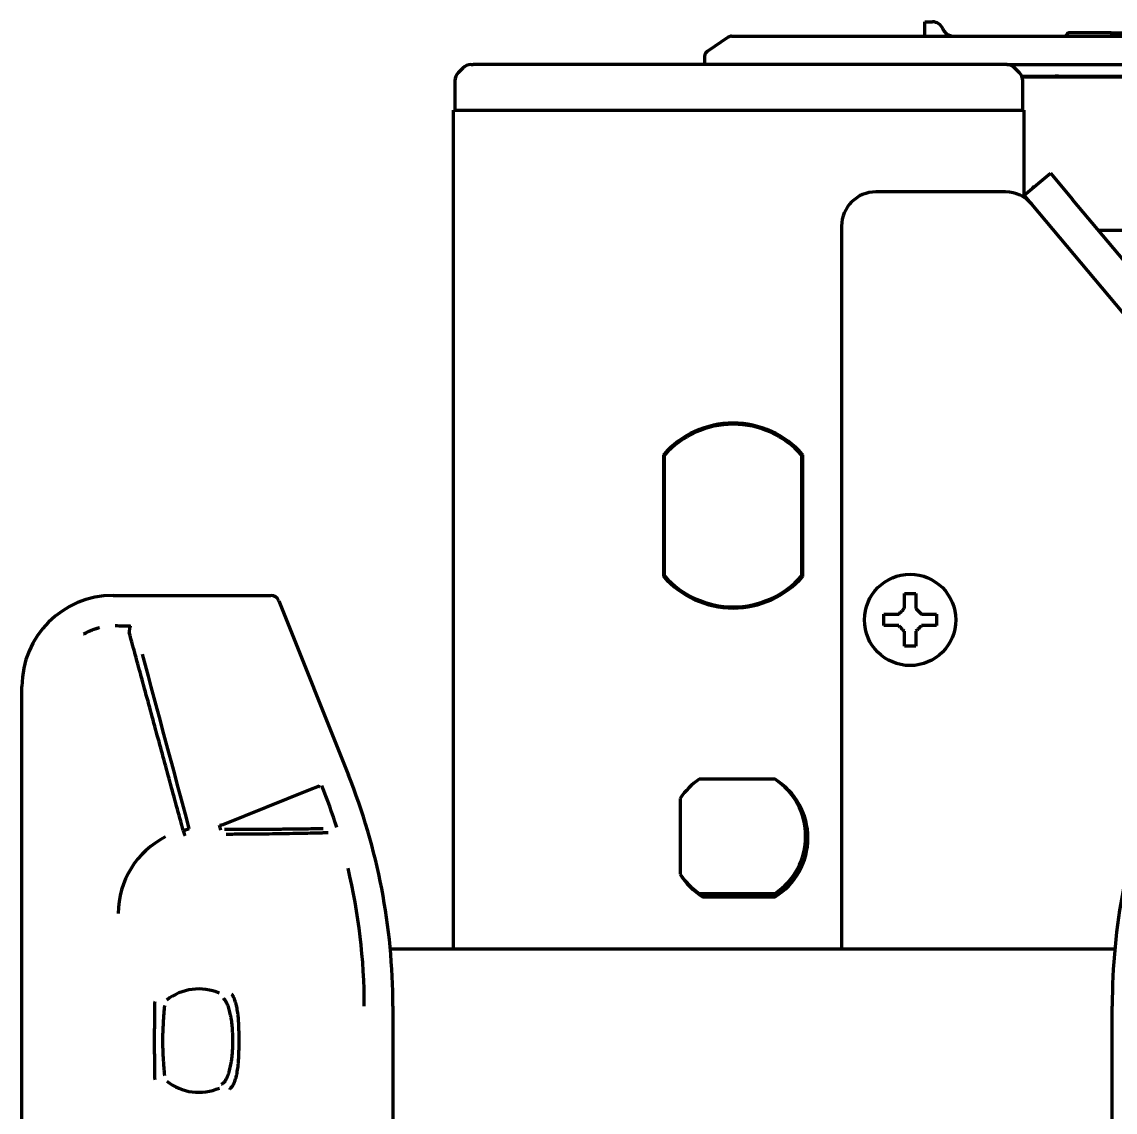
# Model space of a CAD drawing. Header units: inches. Extents: x -2898 to 7248, y 606 to 5598.
# Drawn here: x 2602.2 to 2698, y 5427.3 to 5522.8 of the extents above; entities that cross this region are included whole.
import ezdxf

# ---------------------------------------------------------------- set-up
doc = ezdxf.new("R2010")
doc.units = ezdxf.units.IN

msp = doc.modelspace()

# ---------------------------------------------------------------- linework, layer by layer
at = {"linetype": 'Continuous', "lineweight": 70}
for p, q in [((2681.347, 5522.53), (2681.347, 5522.798)), ((2681.347, 5522.798), (2681.993, 5522.798)), ((2681.347, 5521.816), (2681.347, 5522.53)), ((2664.12, 5521.461), (2662.265, 5520.197)), ((2664.401, 5521.548), (2666.297, 5521.548)), ((2666.297, 5521.548), (2785.797, 5521.548)), ((2681.347, 5521.548), (2681.347, 5521.816)), ((2682.92, 5522.173), (2682.95, 5522.106)), ((2697.572, 5521.848), (2694.005, 5521.848)), ((2697.572, 5521.848), (2704.324, 5521.848)), ((2662.047, 5519.783), (2662.047, 5519.048)), ((2640.879, 5518.755), (2640.465, 5518.341)), ((2641.586, 5519.048), (2641.772, 5519.048)), ((2688.322, 5519.048), (2641.772, 5519.048)), ((2652.72, 5519.097), (2652.72, 5519.048)), ((2652.82, 5519.048), (2652.82, 5519.048)), ((2652.82, 5519.048), (2652.82, 5519.048)), ((2688.508, 5519.048), (2688.322, 5519.048)), ((2688.51, 5519.048), (2809.047, 5519.048)), ((2689.629, 5518.341), (2689.215, 5518.755)), ((2640.172, 5517.634), (2640.172, 5515.048)), ((2689.833, 5518.048), (2809.047, 5518.048)), ((2689.863, 5517.972), (2805.972, 5517.972)), ((2689.922, 5515.048), (2689.922, 5517.634)), ((2640.047, 5515.048), (2641.847, 5515.048)), ((2640.047, 5441.535), (2640.047, 5515.048)), ((2641.847, 5515.048), (2688.247, 5515.048)), ((2688.247, 5515.048), (2690.047, 5515.048)), ((2690.047, 5507.417), (2690.047, 5515.048)), ((2690.047, 5507.619), (2692.345, 5509.548)), ((2692.345, 5509.548), (2694.274, 5507.25)), ((2690.85, 5508.388), (2690.707, 5508.173)), ((2690.85, 5508.388), (2690.963, 5508.388)), ((2690.85, 5508.293), (2690.85, 5508.388)), ((2688.408, 5507.905), (2677.047, 5507.905)), ((2690.706, 5506.834), (2690.047, 5507.619)), ((2690.209, 5507.426), (2690.155, 5507.344)), ((2709.058, 5489.631), (2694.274, 5507.25)), ((2719.476, 5472.547), (2690.706, 5506.834)), ((2674.047, 5504.905), (2674.047, 5441.549)), ((2696.538, 5504.55), (2702.484, 5504.55)), ((2658.447, 5484.877), (2658.447, 5474.219)), ((2658.547, 5474.256), (2658.547, 5484.839)), ((2670.547, 5484.839), (2670.547, 5474.256)), ((2670.647, 5474.219), (2670.647, 5484.877)), ((2610.236, 5472.548), (2624.047, 5472.548)), ((2624.743, 5472.076), (2630.849, 5456.811)), ((2677.747, 5470.405), (2677.747, 5470.905)), ((2682.347, 5470.905), (2682.347, 5470.405)), ((2677.747, 5469.905), (2677.747, 5470.405)), ((2682.347, 5470.405), (2682.347, 5469.905)), ((2602.247, 5392.548), (2602.247, 5464.559)), ((2668.214, 5456.448), (2661.58, 5456.448)), ((2668.222, 5456.448), (2668.214, 5456.448)), ((2619.868, 5452.488), (2627.425, 5455.51)), ((2627.425, 5455.51), (2628.312, 5455.865)), ((2659.897, 5454.764), (2659.897, 5448.131)), ((2670.83, 5450.55), (2671.051, 5450.55)), ((2670.321, 5448.884), (2670.74, 5449.251)), ((2661.58, 5446.448), (2668.214, 5446.448)), ((2661.872, 5446.148), (2668.222, 5446.148)), ((2667.203, 5446.148), (2667.545, 5446.448)), ((2697.975, 5441.548), (2634.52, 5441.548)), ((2634.747, 5436.571), (2634.747, 5392.548)), ((2697.747, 5392.548), (2697.747, 5436.571))]:
    msp.add_line(p, q, dxfattribs=at)
msp.add_circle((2680.047, 5470.405), 4, dxfattribs=at)
for centre, radius, start, end in [((2681.993, 5521.798), 1, 22.02431, 90), ((2664.401, 5521.048), 0.5, 90, 124.28688), ((2683.847, 5522.548), 1, 206.23075, 233.03835), ((2693.547, 5521.798), 0.25, 270, 336.42182), ((2694.005, 5521.598), 0.25, 90, 156.42182), ((2662.547, 5519.783), 0.5, 124.28688, 180), ((2641.586, 5518.048), 1, 90, 135), ((2688.508, 5518.048), 1, 45, 90), ((2641.172, 5517.634), 1, 135, 180), ((2688.922, 5517.634), 1, 0, 45), ((2693.047, 5516.048), 2, 90, 105.78797), ((2677.047, 5504.905), 3, 90, 180), ((2688.408, 5504.905), 3, 40, 90), ((2664.547, 5479.548), 8.1, 41.14155, 138.85844), ((2664.547, 5479.548), 8, 41.40962, 138.59038), ((2664.547, 5479.548), 8.1, 221.14156, 318.85845), ((2664.547, 5479.548), 8, 221.40962, 318.59038), ((2580.247, 5436.571), 54.5, 0, 21.80141), ((2664.897, 5451.448), 6, 123.55731, 146.44269), ((2664.897, 5451.448), 6, 303.55731, 56.44269), ((2665.047, 5451.298), 6.05, 301.65324, 58.34676), ((2752.247, 5436.571), 54.5, 158.19859, 180), ((2580.247, 5436.571), 51.991, 17.50222, 21.80141), ((2618.193, 5444.695), 7.498, 116.64114, 180.00358), ((2580.247, 5436.571), 51.991, 0, 13.44078), ((2664.897, 5451.448), 6, 213.55731, 236.44269), ((2665.047, 5451.298), 6.05, 211.65324, 238.34676), ((2617.747, 5433.548), 4.529, 66.46024, 128.28291), ((2617.747, 5433.548), 4.529, 231.71709, 293.53976)]:
    msp.add_arc(centre, radius, start, end, dxfattribs=at)
for centre, major_axis, ratio, start_param, end_param in [((2610.258, 5464.537), (-5.672, 5.672), 0.997265, 5.499157, 7.067214), ((2624.047, 5471.797), (0.031, -0.75), 0.998627, 1.910477, 3.100392), ((2603.223, 5434.232), (264.802, -988.254), 0.017452, 1.584217, 1.599684), ((2620.031, 5452.553), (-0.483, -0.129), 0.044563, 0.01747, 1.215363), ((2616.432, 5451.986), (-0.483, -0.13), 0.013523, 1.457675, 3.124137), ((2616.432, 5451.986), (-0.119, 0.486), 0.112563, 1.586794, 3.119544)]:
    msp.add_ellipse(centre, major_axis=major_axis, ratio=ratio, start_param=start_param, end_param=end_param, dxfattribs=at)
for points, degree in [([(2682.951, 5522.105), (2682.926, 5522.158)], 1), ([(2679.547, 5471.405), (2679.547, 5471.46), (2679.547, 5471.568), (2679.547, 5471.729), (2679.547, 5471.888), (2679.547, 5472.044), (2679.547, 5472.195), (2679.547, 5472.352), (2679.547, 5472.518), (2679.547, 5472.641), (2679.547, 5472.705)], 3), ([(2679.547, 5472.705), (2679.714, 5472.705), (2680.047, 5472.705), (2680.38, 5472.705), (2680.547, 5472.705)], 3), ([(2679.047, 5470.905), (2679.071, 5470.929), (2679.118, 5470.977), (2679.19, 5471.048), (2679.261, 5471.119), (2679.333, 5471.191), (2679.404, 5471.262), (2679.475, 5471.334), (2679.523, 5471.382), (2679.547, 5471.405)], 3), ([(2680.547, 5471.405), (2680.573, 5471.379), (2680.624, 5471.328), (2680.698, 5471.254), (2680.77, 5471.183), (2680.84, 5471.113), (2680.909, 5471.043), (2680.978, 5470.974), (2681.024, 5470.928), (2681.047, 5470.905)], 3), ([(2681.047, 5470.905), (2681.101, 5470.905), (2681.209, 5470.905), (2681.371, 5470.905), (2681.53, 5470.905), (2681.685, 5470.905), (2681.837, 5470.905), (2681.994, 5470.905), (2682.16, 5470.905), (2682.283, 5470.905), (2682.347, 5470.905)], 3), ([(2611.769, 5469.86), (2611.551, 5469.862), (2611.108, 5469.868), (2610.648, 5469.872), (2610.413, 5469.874)], 3), ([(2679.047, 5469.905), (2678.993, 5469.905), (2678.885, 5469.905), (2678.723, 5469.905), (2678.564, 5469.905), (2678.409, 5469.905), (2678.257, 5469.905), (2678.101, 5469.905), (2677.934, 5469.905), (2677.811, 5469.905), (2677.747, 5469.905)], 3), ([(2679.547, 5469.405), (2679.521, 5469.431), (2679.47, 5469.483), (2679.396, 5469.556), (2679.324, 5469.628), (2679.254, 5469.698), (2679.185, 5469.768), (2679.116, 5469.836), (2679.07, 5469.882), (2679.047, 5469.905)], 3), ([(2681.047, 5469.905), (2681.023, 5469.882), (2680.976, 5469.834), (2680.904, 5469.763), (2680.833, 5469.691), (2680.762, 5469.62), (2680.69, 5469.548), (2680.619, 5469.477), (2680.571, 5469.429), (2680.547, 5469.405)], 3), ([(2616.379, 5451.965), (2615.993, 5453.383), (2615.216, 5456.233), (2614.04, 5460.549), (2612.852, 5464.907), (2612.052, 5467.84), (2611.651, 5469.313)], 3), ([(2680.547, 5469.405), (2680.547, 5469.351), (2680.547, 5469.243), (2680.547, 5469.081), (2680.547, 5468.923), (2680.547, 5468.767), (2680.547, 5468.615), (2680.547, 5468.459), (2680.547, 5468.293), (2680.547, 5468.169), (2680.547, 5468.105)], 3), ([(2680.547, 5468.105), (2680.38, 5468.105), (2680.047, 5468.105), (2679.714, 5468.105), (2679.547, 5468.105)], 3)]:
    msp.add_open_spline(points, degree=degree, dxfattribs=at)
for points, knots in [([(2683.246, 5521.749), (2683.269, 5521.731), (2683.293, 5521.715), (2683.342, 5521.684), (2683.366, 5521.67), (2683.44, 5521.633), (2683.49, 5521.612), (2683.591, 5521.58), (2683.642, 5521.568), (2683.718, 5521.556), (2683.757, 5521.551), (2683.802, 5521.549), (2683.821, 5521.548), (2683.834, 5521.548), (2683.841, 5521.548), (2683.847, 5521.548)], [0, 0, 0, 0, 0.125, 0.125, 0.25, 0.25, 0.5, 0.5, 0.75, 0.75, 0.875, 0.9375, 0.96875, 0.96875, 1, 1, 1, 1]), ([(2697.761, 5521.698), (2697.757, 5521.71), (2697.751, 5521.722), (2697.74, 5521.745), (2697.734, 5521.755), (2697.72, 5521.774), (2697.713, 5521.783), (2697.697, 5521.799), (2697.689, 5521.806), (2697.664, 5521.824), (2697.646, 5521.833), (2697.619, 5521.842), (2697.605, 5521.845), (2697.591, 5521.847), (2697.581, 5521.848), (2697.576, 5521.848), (2697.572, 5521.848)], [0, 0, 0, 0, 0.125, 0.125, 0.25, 0.25, 0.375, 0.375, 0.5, 0.5, 0.75, 0.75, 0.875, 0.9375, 0.9375, 1, 1, 1, 1]), ([(2697.761, 5521.698), (2697.765, 5521.685), (2697.77, 5521.674), (2697.778, 5521.657), (2697.781, 5521.652), (2697.787, 5521.642), (2697.791, 5521.637), (2697.807, 5521.613), (2697.821, 5521.598), (2697.844, 5521.579), (2697.852, 5521.573), (2697.868, 5521.564), (2697.884, 5521.556), (2697.905, 5521.55), (2697.917, 5521.549), (2697.925, 5521.548), (2697.929, 5521.548), (2697.934, 5521.548)], [0, 0, 0, 0, 0.125, 0.125, 0.1875, 0.1875, 0.25, 0.25, 0.5, 0.5, 0.625, 0.625, 0.75, 0.875, 0.9375, 0.9375, 1, 1, 1, 1]), ([(2680.547, 5472.705), (2680.547, 5472.503), (2680.547, 5472.293), (2680.547, 5471.968), (2680.547, 5471.858), (2680.547, 5471.634), (2680.547, 5471.521), (2680.547, 5471.405)], [0, 0, 0, 0, 0.5, 0.5, 0.75, 0.75, 1, 1, 1, 1]), ([(2677.747, 5470.905), (2677.95, 5470.905), (2678.16, 5470.905), (2678.485, 5470.905), (2678.595, 5470.905), (2678.818, 5470.905), (2678.932, 5470.905), (2679.047, 5470.905)], [0, 0, 0, 0, 0.5, 0.5, 0.75, 0.75, 1, 1, 1, 1]), ([(2609.013, 5469.703), (2609.01, 5469.703), (2608.997, 5469.699), (2608.972, 5469.693), (2608.94, 5469.684), (2608.907, 5469.675), (2608.874, 5469.666), (2608.842, 5469.656), (2608.809, 5469.647), (2608.777, 5469.637), (2608.744, 5469.627), (2608.712, 5469.617), (2608.68, 5469.607), (2608.648, 5469.596), (2608.616, 5469.585), (2608.584, 5469.575), (2608.553, 5469.563), (2608.521, 5469.552), (2608.49, 5469.541), (2608.458, 5469.529), (2608.427, 5469.517), (2608.396, 5469.505), (2608.365, 5469.493), (2608.334, 5469.481), (2608.303, 5469.468), (2608.272, 5469.455), (2608.241, 5469.442), (2608.211, 5469.429), (2608.18, 5469.416), (2608.15, 5469.403), (2608.12, 5469.389), (2608.09, 5469.375), (2608.06, 5469.361), (2608.03, 5469.347), (2608, 5469.333), (2607.971, 5469.318), (2607.941, 5469.304), (2607.912, 5469.289), (2607.883, 5469.274), (2607.853, 5469.259), (2607.825, 5469.244), (2607.796, 5469.228), (2607.767, 5469.213), (2607.738, 5469.197), (2607.71, 5469.181), (2607.682, 5469.165), (2607.663, 5469.154), (2607.653, 5469.149)], [0, 0, 0, 0, 0.005015, 0.028175, 0.05131, 0.074419, 0.097503, 0.120562, 0.143595, 0.166602, 0.189585, 0.212542, 0.235473, 0.25838, 0.281261, 0.304118, 0.326949, 0.349755, 0.372537, 0.395294, 0.418026, 0.440734, 0.463417, 0.486075, 0.508709, 0.531318, 0.553901, 0.57646, 0.598992, 0.621499, 0.64398, 0.666435, 0.688864, 0.711266, 0.733641, 0.75599, 0.778311, 0.800606, 0.822873, 0.845112, 0.867324, 0.889507, 0.911663, 0.93379, 0.955889, 0.977959, 1, 1, 1, 1]), ([(2611.769, 5469.86), (2611.768, 5469.859), (2611.766, 5469.859), (2611.764, 5469.858), (2611.761, 5469.857), (2611.758, 5469.855), (2611.756, 5469.854), (2611.753, 5469.852), (2611.75, 5469.849), (2611.748, 5469.847), (2611.745, 5469.844), (2611.743, 5469.841), (2611.74, 5469.838), (2611.738, 5469.835), (2611.735, 5469.831), (2611.733, 5469.827), (2611.73, 5469.823), (2611.728, 5469.819), (2611.725, 5469.814), (2611.72, 5469.804), (2611.712, 5469.786), (2611.702, 5469.758), (2611.692, 5469.725), (2611.684, 5469.689), (2611.676, 5469.65), (2611.669, 5469.608), (2611.663, 5469.562), (2611.659, 5469.524), (2611.657, 5469.496), (2611.655, 5469.478), (2611.654, 5469.46), (2611.653, 5469.441), (2611.652, 5469.422), (2611.652, 5469.401), (2611.651, 5469.38), (2611.651, 5469.358), (2611.651, 5469.336), (2611.651, 5469.321), (2611.651, 5469.313)], [0, 0, 0, 0, 0.014233, 0.028379, 0.042448, 0.056447, 0.070385, 0.08427, 0.098111, 0.111917, 0.125697, 0.13946, 0.153216, 0.166973, 0.180741, 0.194529, 0.208347, 0.222203, 0.236108, 0.25007, 0.311115, 0.372699, 0.435479, 0.500026, 0.55846, 0.619456, 0.683242, 0.749971, 0.771354, 0.793527, 0.8165, 0.840277, 0.864865, 0.890265, 0.91648, 0.94351, 0.971351, 1, 1, 1, 1]), ([(2682.347, 5469.905), (2682.144, 5469.905), (2681.934, 5469.905), (2681.609, 5469.905), (2681.499, 5469.905), (2681.276, 5469.905), (2681.162, 5469.905), (2681.047, 5469.905)], [0, 0, 0, 0, 0.5, 0.5, 0.75, 0.75, 1, 1, 1, 1]), ([(2679.547, 5468.105), (2679.547, 5468.308), (2679.547, 5468.518), (2679.547, 5468.843), (2679.547, 5468.953), (2679.547, 5469.177), (2679.547, 5469.29), (2679.547, 5469.405)], [0, 0, 0, 0, 0.5, 0.5, 0.75, 0.75, 1, 1, 1, 1]), ([(2627.425, 5455.51), (2627.429, 5455.5), (2627.433, 5455.491), (2627.44, 5455.471), (2627.444, 5455.461), (2627.448, 5455.452)], [0, 0, 0, 0, 0.502197, 0.502197, 1, 1, 1, 1]), ([(2628.312, 5455.865), (2628.316, 5455.855), (2628.32, 5455.845), (2628.328, 5455.826), (2628.332, 5455.816), (2628.336, 5455.806)], [0, 0, 0, 0, 0.502212, 0.502212, 1, 1, 1, 1]), ([(2619.665, 5451.987), (2619.645, 5452.06), (2619.626, 5452.133), (2619.587, 5452.278), (2619.567, 5452.351), (2619.548, 5452.423)], [0, 0, 0, 0, 0.50115, 0.50115, 1, 1, 1, 1]), ([(2628.649, 5452.116), (2628.544, 5452.112), (2628.433, 5452.109), (2628.257, 5452.105), (2628.167, 5452.102), (2628.074, 5452.1), (2628.011, 5452.099), (2627.979, 5452.098), (2627.69, 5452.092), (2627.412, 5452.086), (2626.82, 5452.077), (2626.504, 5452.073), (2625.835, 5452.065), (2625.482, 5452.062), (2625.017, 5452.059), (2624.922, 5452.058), (2624.779, 5452.057), (2624.731, 5452.057), (2624.635, 5452.056), (2624.392, 5452.055), (2624.145, 5452.054), (2623.541, 5452.051), (2623.124, 5452.05), (2622.588, 5452.049), (2622.479, 5452.049), (2622.261, 5452.049), (2622.151, 5452.049), (2621.82, 5452.049), (2621.372, 5452.05), (2620.915, 5452.051), (2620.569, 5452.052), (2620.453, 5452.052), (2620.22, 5452.053), (2620.103, 5452.053), (2619.986, 5452.054)], [0, 0, 0, 0, 0.0625, 0.0625, 0.09375, 0.109375, 0.109375, 0.125, 0.125, 0.25, 0.25, 0.375, 0.375, 0.5, 0.5, 0.53125, 0.53125, 0.546875, 0.546875, 0.5625, 0.625, 0.625, 0.75, 0.75, 0.78125, 0.78125, 0.8125, 0.8125, 0.875, 0.9375, 0.9375, 0.96875, 0.96875, 1, 1, 1, 1]), ([(2629.083, 5451.755), (2628.974, 5451.751), (2628.859, 5451.747), (2628.677, 5451.741), (2628.584, 5451.738), (2628.488, 5451.735), (2628.423, 5451.733), (2628.39, 5451.732), (2628.09, 5451.723), (2627.803, 5451.716), (2627.189, 5451.702), (2626.862, 5451.695), (2626.168, 5451.682), (2625.802, 5451.676), (2625.32, 5451.668), (2625.222, 5451.667), (2625.074, 5451.665), (2625.024, 5451.664), (2624.924, 5451.662), (2624.673, 5451.659), (2624.417, 5451.656), (2623.794, 5451.648), (2623.367, 5451.643), (2622.488, 5451.634), (2621.585, 5451.626), (2620.635, 5451.619), (2620.148, 5451.617)], [0, 0, 0, 0, 0.0625, 0.0625, 0.09375, 0.109375, 0.109375, 0.125, 0.125, 0.25, 0.25, 0.375, 0.375, 0.5, 0.5, 0.53125, 0.53125, 0.546875, 0.546875, 0.5625, 0.625, 0.625, 0.75, 0.75, 0.875, 1, 1, 1, 1]), ([(2619.895, 5429.841), (2619.908, 5429.849), (2619.922, 5429.86), (2619.943, 5429.879), (2619.95, 5429.886), (2619.965, 5429.901), (2619.972, 5429.909), (2620.009, 5429.95), (2620.039, 5429.99), (2620.084, 5430.059), (2620.1, 5430.084), (2620.123, 5430.123), (2620.13, 5430.137), (2620.146, 5430.164), (2620.153, 5430.178), (2620.191, 5430.25), (2620.22, 5430.312), (2620.278, 5430.444), (2620.305, 5430.515), (2620.345, 5430.625), (2620.358, 5430.663), (2620.383, 5430.74), (2620.396, 5430.779), (2620.432, 5430.898), (2620.454, 5430.98), (2620.496, 5431.147), (2620.515, 5431.232), (2620.551, 5431.406), (2620.567, 5431.494), (2620.59, 5431.63), (2620.597, 5431.675), (2620.611, 5431.766), (2620.618, 5431.812), (2620.649, 5432.041), (2620.668, 5432.226), (2620.699, 5432.6), (2620.71, 5432.788), (2620.72, 5433.073), (2620.723, 5433.168), (2620.727, 5433.358), (2620.728, 5433.549), (2620.726, 5433.834), (2620.72, 5434.024), (2620.715, 5434.166), (2620.713, 5434.213), (2620.708, 5434.308), (2620.706, 5434.356), (2620.697, 5434.498), (2620.691, 5434.592), (2620.668, 5434.872), (2620.648, 5435.057), (2620.611, 5435.331), (2620.598, 5435.421), (2620.575, 5435.556), (2620.567, 5435.6), (2620.55, 5435.689), (2620.542, 5435.733), (2620.515, 5435.865), (2620.495, 5435.95), (2620.453, 5436.117), (2620.431, 5436.198), (2620.384, 5436.356), (2620.359, 5436.433), (2620.305, 5436.58), (2620.278, 5436.651), (2620.221, 5436.783), (2620.191, 5436.844), (2620.146, 5436.93), (2620.131, 5436.958), (2620.108, 5436.997), (2620.1, 5437.01), (2620.085, 5437.035), (2620.07, 5437.059), (2620.054, 5437.082), (2620.039, 5437.104), (2620.031, 5437.114), (2620.008, 5437.144), (2619.993, 5437.163), (2619.949, 5437.212), (2619.921, 5437.238), (2619.895, 5437.255)], [0, 0, 0, 0, 0.015625, 0.015625, 0.023437, 0.023437, 0.03125, 0.03125, 0.0625, 0.0625, 0.078125, 0.078125, 0.085937, 0.085937, 0.09375, 0.09375, 0.125, 0.125, 0.15625, 0.15625, 0.171875, 0.171875, 0.1875, 0.1875, 0.21875, 0.21875, 0.25, 0.25, 0.28125, 0.28125, 0.296875, 0.296875, 0.3125, 0.3125, 0.375, 0.375, 0.4375, 0.4375, 0.46875, 0.46875, 0.5, 0.53125, 0.5625, 0.5625, 0.578125, 0.578125, 0.59375, 0.59375, 0.625, 0.625, 0.6875, 0.6875, 0.71875, 0.71875, 0.734375, 0.734375, 0.75, 0.75, 0.78125, 0.78125, 0.8125, 0.8125, 0.84375, 0.84375, 0.875, 0.875, 0.90625, 0.90625, 0.921875, 0.921875, 0.929687, 0.929687, 0.9375, 0.945312, 0.945312, 0.953125, 0.953125, 0.96875, 0.96875, 1, 1, 1, 1]), ([(2620.622, 5429.473), (2620.635, 5429.485), (2620.647, 5429.499), (2620.667, 5429.524), (2620.673, 5429.533), (2620.687, 5429.551), (2620.693, 5429.56), (2620.726, 5429.611), (2620.753, 5429.658), (2620.793, 5429.738), (2620.807, 5429.766), (2620.827, 5429.81), (2620.833, 5429.825), (2620.846, 5429.856), (2620.853, 5429.872), (2620.886, 5429.953), (2620.911, 5430.022), (2620.959, 5430.169), (2620.982, 5430.246), (2621.015, 5430.367), (2621.025, 5430.408), (2621.046, 5430.492), (2621.056, 5430.535), (2621.084, 5430.665), (2621.102, 5430.754), (2621.134, 5430.935), (2621.148, 5431.028), (2621.175, 5431.217), (2621.186, 5431.313), (2621.202, 5431.459), (2621.206, 5431.509), (2621.215, 5431.608), (2621.22, 5431.657), (2621.239, 5431.907), (2621.249, 5432.108), (2621.263, 5432.515), (2621.267, 5432.72), (2621.271, 5433.03), (2621.271, 5433.134), (2621.272, 5433.341), (2621.273, 5433.549), (2621.272, 5433.756), (2621.271, 5433.963), (2621.271, 5434.066), (2621.268, 5434.273), (2621.267, 5434.377), (2621.263, 5434.583), (2621.26, 5434.685), (2621.249, 5434.99), (2621.239, 5435.192), (2621.216, 5435.489), (2621.207, 5435.587), (2621.191, 5435.734), (2621.186, 5435.782), (2621.174, 5435.879), (2621.168, 5435.927), (2621.148, 5436.069), (2621.134, 5436.162), (2621.102, 5436.343), (2621.084, 5436.432), (2621.056, 5436.561), (2621.041, 5436.624), (2621.025, 5436.687), (2621.015, 5436.728), (2621.009, 5436.749), (2620.982, 5436.85), (2620.959, 5436.927), (2620.911, 5437.072), (2620.886, 5437.141), (2620.847, 5437.238), (2620.834, 5437.269), (2620.807, 5437.329), (2620.794, 5437.357), (2620.767, 5437.411), (2620.753, 5437.436), (2620.726, 5437.484), (2620.713, 5437.506), (2620.673, 5437.566), (2620.647, 5437.598), (2620.622, 5437.622)], [0, 0, 0, 0, 0.015625, 0.015625, 0.023437, 0.023437, 0.03125, 0.03125, 0.0625, 0.0625, 0.078125, 0.078125, 0.085937, 0.085937, 0.09375, 0.09375, 0.125, 0.125, 0.15625, 0.15625, 0.171875, 0.171875, 0.1875, 0.1875, 0.21875, 0.21875, 0.25, 0.25, 0.28125, 0.28125, 0.296875, 0.296875, 0.3125, 0.3125, 0.375, 0.375, 0.4375, 0.4375, 0.46875, 0.46875, 0.5, 0.53125, 0.53125, 0.5625, 0.5625, 0.59375, 0.59375, 0.625, 0.625, 0.6875, 0.6875, 0.71875, 0.71875, 0.734375, 0.734375, 0.75, 0.75, 0.78125, 0.78125, 0.8125, 0.8125, 0.828125, 0.835937, 0.835937, 0.84375, 0.84375, 0.875, 0.875, 0.90625, 0.90625, 0.921875, 0.921875, 0.9375, 0.9375, 0.953125, 0.953125, 0.96875, 0.96875, 1, 1, 1, 1]), ([(2613.886, 5436.952), (2613.884, 5436.949), (2613.883, 5436.937), (2613.88, 5436.909), (2613.88, 5436.898), (2613.878, 5436.879), (2613.878, 5436.872), (2613.877, 5436.858), (2613.877, 5436.85), (2613.875, 5436.809), (2613.873, 5436.77), (2613.871, 5436.681), (2613.869, 5436.63), (2613.868, 5436.56), (2613.867, 5436.546), (2613.867, 5436.516), (2613.866, 5436.471), (2613.865, 5436.424), (2613.863, 5436.327), (2613.862, 5436.259), (2613.86, 5436.115), (2613.859, 5436.04), (2613.858, 5435.923), (2613.857, 5435.883), (2613.856, 5435.801), (2613.856, 5435.76), (2613.855, 5435.635), (2613.854, 5435.55), (2613.853, 5435.378), (2613.852, 5435.29), (2613.852, 5435.157), (2613.851, 5435.112), (2613.851, 5435.022), (2613.851, 5434.976), (2613.85, 5434.84), (2613.85, 5434.749), (2613.849, 5434.474), (2613.848, 5434.29), (2613.848, 5433.921), (2613.848, 5433.736), (2613.848, 5433.457), (2613.848, 5433.364), (2613.848, 5433.177), (2613.848, 5433.084), (2613.848, 5432.804), (2613.849, 5432.619), (2613.85, 5432.255), (2613.851, 5432.074), (2613.852, 5431.809), (2613.853, 5431.721), (2613.854, 5431.59), (2613.854, 5431.547), (2613.855, 5431.462), (2613.855, 5431.42), (2613.856, 5431.296), (2613.857, 5431.216), (2613.859, 5431.059), (2613.86, 5430.984), (2613.861, 5430.875), (2613.862, 5430.839), (2613.863, 5430.769), (2613.864, 5430.736), (2613.865, 5430.638), (2613.867, 5430.578), (2613.869, 5430.494), (2613.869, 5430.467), (2613.87, 5430.429), (2613.871, 5430.417), (2613.871, 5430.393), (2613.872, 5430.381), (2613.873, 5430.325), (2613.875, 5430.286), (2613.877, 5430.238), (2613.878, 5430.223), (2613.88, 5430.198), (2613.88, 5430.186), (2613.883, 5430.158), (2613.884, 5430.147), (2613.886, 5430.143)], [0, 0, 0, 0, 0.03125, 0.03125, 0.046875, 0.046875, 0.054688, 0.054688, 0.0625, 0.0625, 0.09375, 0.09375, 0.125, 0.125, 0.132813, 0.132813, 0.140625, 0.15625, 0.15625, 0.1875, 0.1875, 0.21875, 0.21875, 0.234375, 0.234375, 0.25, 0.25, 0.28125, 0.28125, 0.3125, 0.3125, 0.328125, 0.328125, 0.34375, 0.34375, 0.375, 0.375, 0.4375, 0.4375, 0.5, 0.5, 0.53125, 0.53125, 0.5625, 0.5625, 0.625, 0.625, 0.6875, 0.6875, 0.71875, 0.71875, 0.734375, 0.734375, 0.75, 0.75, 0.78125, 0.78125, 0.8125, 0.8125, 0.828125, 0.828125, 0.84375, 0.84375, 0.875, 0.875, 0.890625, 0.890625, 0.898438, 0.898438, 0.90625, 0.90625, 0.9375, 0.9375, 0.953125, 0.953125, 0.96875, 0.96875, 1, 1, 1, 1]), ([(2614.737, 5436.597), (2614.735, 5436.593), (2614.733, 5436.582), (2614.73, 5436.555), (2614.728, 5436.544), (2614.726, 5436.525), (2614.725, 5436.518), (2614.724, 5436.504), (2614.723, 5436.496), (2614.719, 5436.457), (2614.716, 5436.419), (2614.71, 5436.355), (2614.708, 5436.332), (2614.705, 5436.296), (2614.704, 5436.283), (2614.702, 5436.258), (2614.701, 5436.245), (2614.696, 5436.178), (2614.691, 5436.121), (2614.682, 5436.001), (2614.677, 5435.937), (2614.668, 5435.805), (2614.663, 5435.736), (2614.657, 5435.647), (2614.656, 5435.629), (2614.653, 5435.593), (2614.649, 5435.538), (2614.646, 5435.483), (2614.634, 5435.298), (2614.624, 5435.144), (2614.611, 5434.909), (2614.607, 5434.83), (2614.599, 5434.671), (2614.595, 5434.592), (2614.585, 5434.353), (2614.58, 5434.193), (2614.573, 5433.872), (2614.571, 5433.711), (2614.571, 5433.469), (2614.571, 5433.388), (2614.573, 5433.227), (2614.574, 5433.146), (2614.578, 5432.984), (2614.58, 5432.903), (2614.585, 5432.743), (2614.588, 5432.663), (2614.598, 5432.424), (2614.606, 5432.266), (2614.619, 5432.033), (2614.624, 5431.955), (2614.631, 5431.84), (2614.634, 5431.802), (2614.638, 5431.726), (2614.641, 5431.688), (2614.648, 5431.577), (2614.653, 5431.504), (2614.663, 5431.363), (2614.668, 5431.294), (2614.675, 5431.194), (2614.677, 5431.161), (2614.681, 5431.113), (2614.682, 5431.097), (2614.684, 5431.066), (2614.685, 5431.05), (2614.691, 5430.974), (2614.696, 5430.917), (2614.702, 5430.838), (2614.704, 5430.813), (2614.707, 5430.776), (2614.708, 5430.764), (2614.71, 5430.741), (2614.711, 5430.73), (2614.716, 5430.676), (2614.719, 5430.638), (2614.724, 5430.591), (2614.725, 5430.577), (2614.728, 5430.558), (2614.728, 5430.552), (2614.73, 5430.541), (2614.73, 5430.536), (2614.733, 5430.514), (2614.735, 5430.502), (2614.737, 5430.499)], [0, 0, 0, 0, 0.03125, 0.03125, 0.046875, 0.046875, 0.054687, 0.054687, 0.0625, 0.0625, 0.09375, 0.09375, 0.109375, 0.109375, 0.117187, 0.117187, 0.125, 0.125, 0.15625, 0.15625, 0.1875, 0.1875, 0.21875, 0.21875, 0.226562, 0.226562, 0.234375, 0.25, 0.25, 0.3125, 0.3125, 0.34375, 0.34375, 0.375, 0.375, 0.4375, 0.4375, 0.5, 0.5, 0.53125, 0.53125, 0.5625, 0.5625, 0.59375, 0.59375, 0.625, 0.625, 0.6875, 0.6875, 0.71875, 0.71875, 0.734375, 0.734375, 0.75, 0.75, 0.78125, 0.78125, 0.8125, 0.8125, 0.828125, 0.828125, 0.835937, 0.835937, 0.84375, 0.84375, 0.875, 0.875, 0.890625, 0.890625, 0.898437, 0.898437, 0.90625, 0.90625, 0.9375, 0.9375, 0.953125, 0.953125, 0.960937, 0.960937, 0.96875, 0.96875, 1, 1, 1, 1]), ([(2619.747, 5429.735), (2619.751, 5429.741), (2619.765, 5429.752), (2619.814, 5429.787), (2619.849, 5429.81), (2619.895, 5429.841)], [0, 0, 0, 0, 0.5, 0.5, 1, 1, 1, 1]), ([(2620.48, 5429.293), (2620.48, 5429.293), (2620.48, 5429.294), (2620.48, 5429.295), (2620.481, 5429.297), (2620.482, 5429.301), (2620.485, 5429.31), (2620.489, 5429.319), (2620.499, 5429.337), (2620.509, 5429.351), (2620.545, 5429.396), (2620.579, 5429.431), (2620.622, 5429.473)], [0, 0, 0, 0, 0.015625, 0.015625, 0.03125, 0.0625, 0.125, 0.25, 0.25, 0.5, 0.5, 1, 1, 1, 1])]:
    msp.add_open_spline(points, degree=3, knots=knots, dxfattribs=at)

doc.saveas('drawing.dxf')
